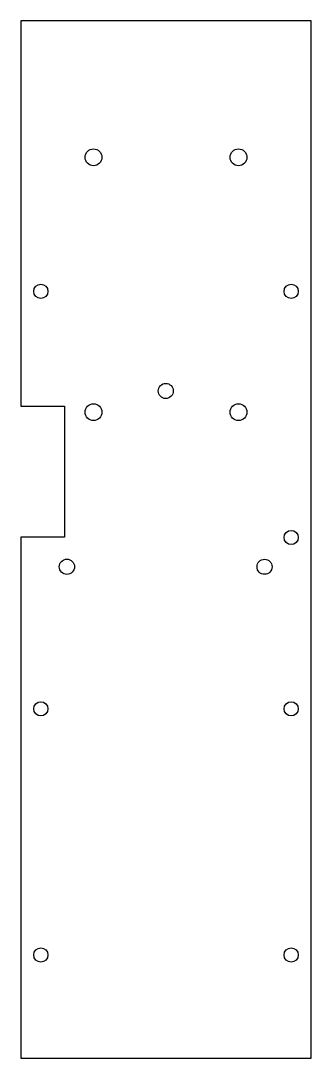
# Model space of a CAD drawing. Header units: millimetres. Extents: x -33 to 33, y -118 to 118.
import ezdxf

# ---------------------------------------------------------------- set-up
doc = ezdxf.new("R2010")
doc.units = ezdxf.units.MM
doc.layers.add('CUTOUTS', color=1, linetype='CONTINUOUS')
doc.layers.add('PERIMETER', color=5, linetype='CONTINUOUS')

msp = doc.modelspace()

# ---------------------------------------------------------------- linework, layer by layer
at = {"layer": 'CUTOUTS'}
for centre, radius in [((-16.5, 86.96), 1.92), ((16.5, 86.96), 1.92), ((-28.5, 56.46), 1.62), ((28.5, 56.46), 1.62), ((-0.06, 33.8), 1.72), ((-16.5, 28.96), 1.92), ((16.5, 28.96), 1.92), ((28.5, 0.46), 1.62), ((-22.56, -6.2), 1.73), ((22.44, -6.2), 1.72), ((-28.5, -38.54), 1.62), ((28.5, -38.54), 1.62), ((-28.5, -94.54), 1.62), ((28.5, -94.54), 1.62)]:
    msp.add_circle(centre, radius, dxfattribs=at)
at = {"layer": 'PERIMETER'}
for p, q in [((33.07, 118.03), (-33.07, 118.03)), ((-33.07, 118.03), (-33.07, 30.36)), ((33.07, -118.03), (33.07, 118.03)), ((-33.07, 30.36), (-23.14, 30.36)), ((-23.14, 30.36), (-23.14, 0.51)), ((-33.07, 0.51), (-33.07, -118.03)), ((-23.14, 0.51), (-33.07, 0.51)), ((-33.07, -118.03), (33.07, -118.03))]:
    msp.add_line(p, q, dxfattribs=at)

doc.saveas('drawing.dxf')
